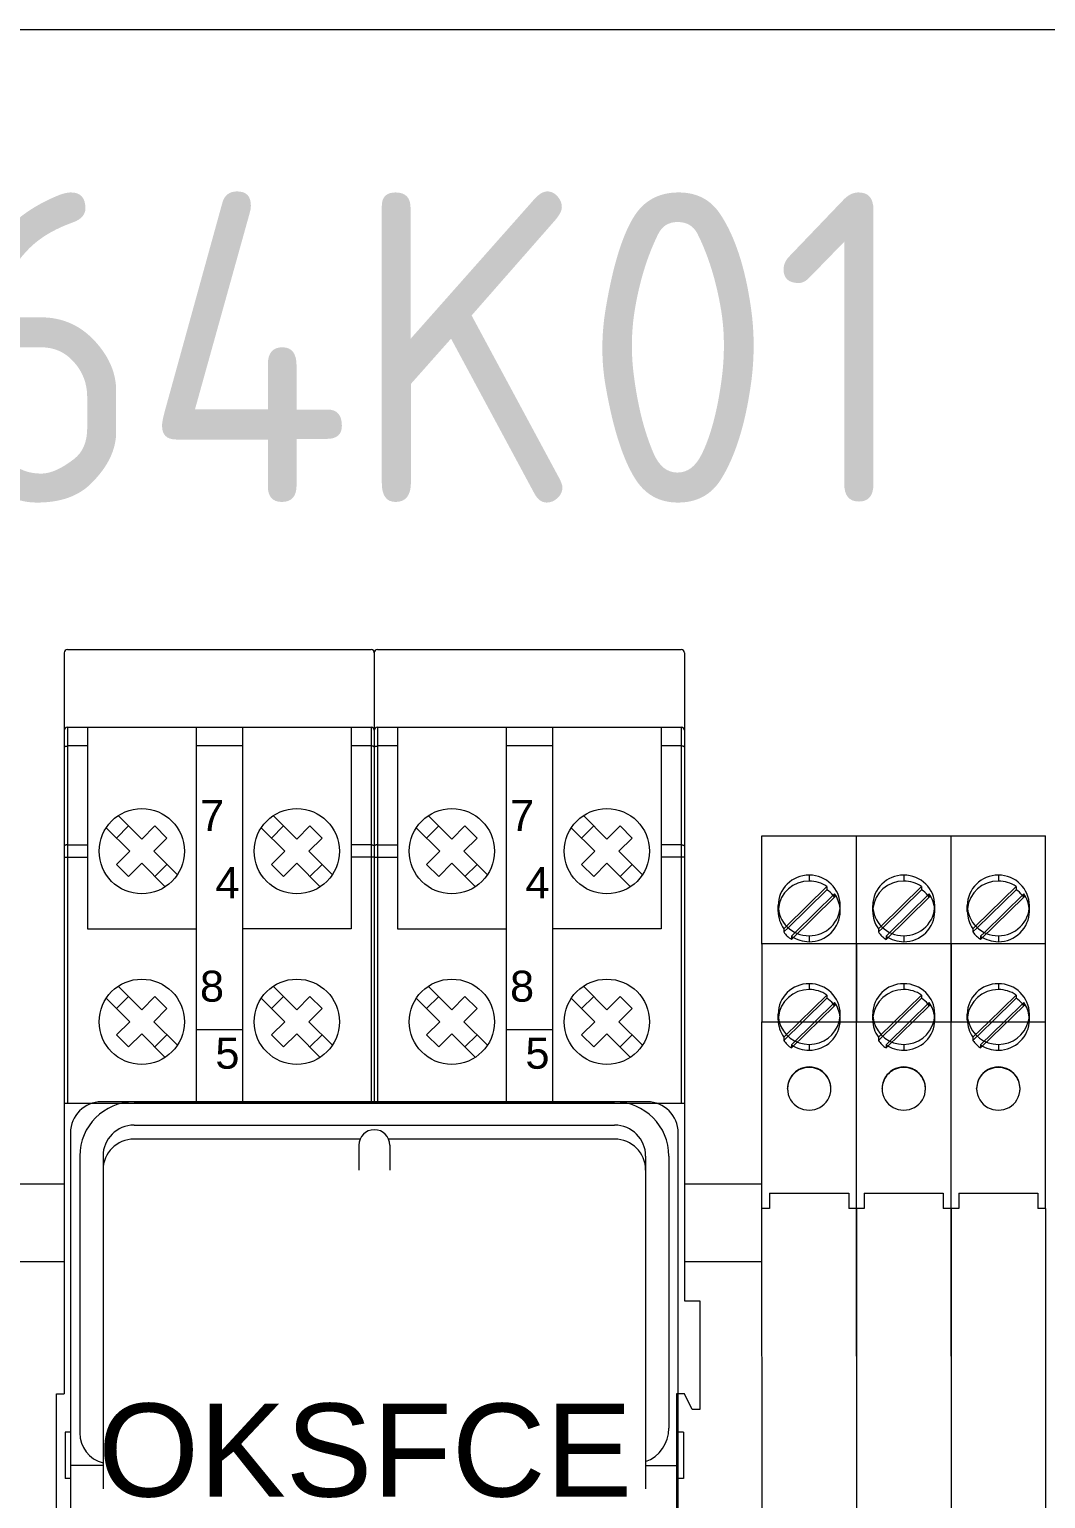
# Model space of a CAD drawing. Header units: millimetres. Extents: x 4137 to 6698, y 1400 to 3585.
# Drawn here: x 6224.3 to 6289.8, y 2786 to 2880.8 of the extents above; entities that cross this region are included whole.
import ezdxf
from ezdxf.enums import TextEntityAlignment as Align

# ---------------------------------------------------------------- set-up
doc = ezdxf.new("R2010")
doc.units = ezdxf.units.MM
doc.layers.add('000-PI-Oprema', color=30, linetype='Continuous', lineweight=5)
doc.layers.add('000-PI-ORMAR', color=2, linetype='Continuous')
doc.layers.add('002-PI-Kabelska kanalica', color=150, linetype='Continuous')
doc.styles.add('PI0', font='isocpeur.ttf', dxfattribs={"width": 0.9})
doc.styles.get("Standard").update_dxf_attribs({"font": 'arial.ttf'})

msp = doc.modelspace()

# ---------------------------------------------------------------- linework, layer by layer
at = {"layer": '000-PI-Oprema', "color": 0, "linetype": 'ByBlock', "lineweight": 0}
for p, q in [((6226.748, 2840.768), (6246.348, 2840.768)), ((6246.748, 2840.768), (6266.348, 2840.768)), ((6226.548, 2840.568), (6226.548, 2792.768)), ((6246.548, 2840.568), (6246.548, 2811.518)), ((6266.548, 2840.568), (6266.548, 2798.768)), ((6226.748, 2835.768), (6226.748, 2811.518)), ((6226.748, 2835.768), (6246.348, 2835.768)), ((6228.048, 2835.768), (6228.048, 2822.768)), ((6235.048, 2835.768), (6235.048, 2811.518)), ((6238.048, 2835.768), (6238.048, 2811.518)), ((6245.048, 2835.768), (6245.048, 2822.768)), ((6246.348, 2835.768), (6246.348, 2811.518)), ((6246.748, 2835.768), (6246.748, 2811.518)), ((6246.748, 2835.768), (6266.348, 2835.768)), ((6248.048, 2835.768), (6248.048, 2822.768)), ((6255.048, 2835.768), (6255.048, 2811.518)), ((6258.048, 2835.768), (6258.048, 2811.518)), ((6265.048, 2835.768), (6265.048, 2822.768)), ((6266.348, 2835.768), (6266.348, 2811.518)), ((6228.048, 2834.553), (6226.748, 2834.553)), ((6238.048, 2834.553), (6235.048, 2834.553)), ((6246.348, 2834.553), (6245.048, 2834.553)), ((6248.048, 2834.553), (6246.748, 2834.553)), ((6258.048, 2834.553), (6255.048, 2834.553)), ((6266.348, 2834.553), (6265.048, 2834.553)), ((6229.921, 2828.616), (6230.699, 2829.394)), ((6230.031, 2830.062), (6231.548, 2828.545)), ((6231.548, 2828.545), (6232.396, 2829.394)), ((6232.396, 2829.394), (6233.174, 2828.616)), ((6239.921, 2828.616), (6240.699, 2829.394)), ((6240.031, 2830.062), (6241.548, 2828.545)), ((6241.548, 2828.545), (6242.396, 2829.394)), ((6242.396, 2829.394), (6243.174, 2828.616)), ((6249.921, 2828.616), (6250.699, 2829.394)), ((6250.031, 2830.062), (6251.548, 2828.545)), ((6251.548, 2828.545), (6252.396, 2829.394)), ((6252.396, 2829.394), (6253.174, 2828.616)), ((6259.921, 2828.616), (6260.699, 2829.394)), ((6260.031, 2830.062), (6261.548, 2828.545)), ((6261.548, 2828.545), (6262.396, 2829.394)), ((6262.396, 2829.394), (6263.174, 2828.616)), ((6229.254, 2829.284), (6230.77, 2827.768)), ((6232.326, 2827.768), (6233.174, 2828.616)), ((6239.254, 2829.284), (6240.77, 2827.768)), ((6242.326, 2827.768), (6243.174, 2828.616)), ((6249.254, 2829.284), (6250.77, 2827.768)), ((6252.326, 2827.768), (6253.174, 2828.616)), ((6259.254, 2829.284), (6260.77, 2827.768)), ((6262.326, 2827.768), (6263.174, 2828.616)), ((6226.748, 2828.176), (6228.048, 2828.176)), ((6229.921, 2826.919), (6230.77, 2827.768)), ((6232.326, 2827.768), (6233.842, 2826.251)), ((6239.921, 2826.919), (6240.77, 2827.768)), ((6242.326, 2827.768), (6243.842, 2826.251)), ((6246.348, 2828.176), (6245.048, 2828.176)), ((6246.748, 2828.176), (6248.048, 2828.176)), ((6249.921, 2826.919), (6250.77, 2827.768)), ((6252.326, 2827.768), (6253.842, 2826.251)), ((6259.921, 2826.919), (6260.77, 2827.768)), ((6262.326, 2827.768), (6263.842, 2826.251)), ((6266.348, 2828.176), (6265.048, 2828.176)), ((6226.548, 2827.391), (6228.048, 2827.391)), ((6229.921, 2826.919), (6230.699, 2826.141)), ((6230.699, 2826.141), (6231.548, 2826.99)), ((6231.548, 2826.99), (6233.064, 2825.473)), ((6232.396, 2826.141), (6233.174, 2826.919)), ((6239.921, 2826.919), (6240.699, 2826.141)), ((6240.699, 2826.141), (6241.548, 2826.99)), ((6241.548, 2826.99), (6243.064, 2825.473)), ((6242.396, 2826.141), (6243.174, 2826.919)), ((6246.548, 2827.391), (6245.048, 2827.391)), ((6246.548, 2827.391), (6248.048, 2827.391)), ((6249.921, 2826.919), (6250.699, 2826.141)), ((6250.699, 2826.141), (6251.548, 2826.99)), ((6251.548, 2826.99), (6253.064, 2825.473)), ((6252.396, 2826.141), (6253.174, 2826.919)), ((6259.921, 2826.919), (6260.699, 2826.141)), ((6260.699, 2826.141), (6261.548, 2826.99)), ((6261.548, 2826.99), (6263.064, 2825.473)), ((6262.396, 2826.141), (6263.174, 2826.919)), ((6266.548, 2827.391), (6265.048, 2827.391)), ((6228.048, 2822.768), (6235.048, 2822.768)), ((6245.048, 2822.768), (6238.048, 2822.768)), ((6248.048, 2822.768), (6255.048, 2822.768)), ((6265.048, 2822.768), (6258.048, 2822.768)), ((6230.031, 2819.062), (6231.548, 2817.545)), ((6240.031, 2819.062), (6241.548, 2817.545)), ((6250.031, 2819.062), (6251.548, 2817.545)), ((6260.031, 2819.062), (6261.548, 2817.545)), ((6229.254, 2818.284), (6230.77, 2816.768)), ((6229.921, 2817.616), (6230.699, 2818.394)), ((6231.548, 2817.545), (6232.396, 2818.394)), ((6232.396, 2818.394), (6233.174, 2817.616)), ((6239.254, 2818.284), (6240.77, 2816.768)), ((6239.921, 2817.616), (6240.699, 2818.394)), ((6241.548, 2817.545), (6242.396, 2818.394)), ((6242.396, 2818.394), (6243.174, 2817.616)), ((6249.254, 2818.284), (6250.77, 2816.768)), ((6249.921, 2817.616), (6250.699, 2818.394)), ((6251.548, 2817.545), (6252.396, 2818.394)), ((6252.396, 2818.394), (6253.174, 2817.616)), ((6259.254, 2818.284), (6260.77, 2816.768)), ((6259.921, 2817.616), (6260.699, 2818.394)), ((6261.548, 2817.545), (6262.396, 2818.394)), ((6262.396, 2818.394), (6263.174, 2817.616)), ((6232.326, 2816.768), (6233.174, 2817.616)), ((6242.326, 2816.768), (6243.174, 2817.616)), ((6252.326, 2816.768), (6253.174, 2817.616)), ((6262.326, 2816.768), (6263.174, 2817.616)), ((6229.921, 2815.919), (6230.77, 2816.768)), ((6232.326, 2816.768), (6233.842, 2815.251)), ((6238.048, 2816.252), (6235.048, 2816.252)), ((6239.921, 2815.919), (6240.77, 2816.768)), ((6242.326, 2816.768), (6243.842, 2815.251)), ((6249.921, 2815.919), (6250.77, 2816.768)), ((6252.326, 2816.768), (6253.842, 2815.251)), ((6258.048, 2816.252), (6255.048, 2816.252)), ((6259.921, 2815.919), (6260.77, 2816.768)), ((6262.326, 2816.768), (6263.842, 2815.251)), ((6229.921, 2815.919), (6230.699, 2815.141)), ((6230.699, 2815.141), (6231.548, 2815.99)), ((6231.548, 2815.99), (6233.064, 2814.473)), ((6232.396, 2815.141), (6233.174, 2815.919)), ((6239.921, 2815.919), (6240.699, 2815.141)), ((6240.699, 2815.141), (6241.548, 2815.99)), ((6241.548, 2815.99), (6243.064, 2814.473)), ((6242.396, 2815.141), (6243.174, 2815.919)), ((6249.921, 2815.919), (6250.699, 2815.141)), ((6250.699, 2815.141), (6251.548, 2815.99)), ((6251.548, 2815.99), (6253.064, 2814.473)), ((6252.396, 2815.141), (6253.174, 2815.919)), ((6259.921, 2815.919), (6260.699, 2815.141)), ((6260.699, 2815.141), (6261.548, 2815.99)), ((6261.548, 2815.99), (6263.064, 2814.473)), ((6262.396, 2815.141), (6263.174, 2815.919)), ((6226.548, 2811.518), (6246.548, 2811.518)), ((6264.148, 2811.604), (6228.948, 2811.604)), ((6231.048, 2811.604), (6262.048, 2811.604)), ((6246.548, 2811.518), (6266.548, 2811.518)), ((6226.948, 2809.604), (6226.948, 2768.004)), ((6231.048, 2810.104), (6262.048, 2810.104)), ((6266.148, 2768.004), (6266.148, 2809.604)), ((6245.631, 2809.204), (6231.048, 2809.204)), ((6245.548, 2808.804), (6245.548, 2807.204)), ((6262.048, 2809.204), (6247.464, 2809.204)), ((6247.548, 2808.804), (6247.548, 2807.204)), ((6227.548, 2808.104), (6227.548, 2790.254)), ((6229.048, 2808.104), (6229.048, 2790.254)), ((6264.048, 2808.104), (6264.048, 2790.554)), ((6265.548, 2808.104), (6265.548, 2790.554)), ((6229.048, 2807.204), (6229.048, 2786.654)), ((6264.048, 2807.204), (6264.048, 2786.654)), ((6266.548, 2798.768), (6267.548, 2798.768)), ((6267.548, 2798.768), (6267.548, 2791.768)), ((6226.048, 2784.768), (6226.048, 2792.768)), ((6226.048, 2792.768), (6226.548, 2792.768)), ((6266.048, 2792.768), (6266.048, 2784.768)), ((6266.548, 2792.768), (6266.048, 2792.768)), ((6267.048, 2791.768), (6266.548, 2792.768)), ((6267.548, 2791.768), (6267.048, 2791.768)), ((6226.598, 2790.304), (6226.598, 2787.304)), ((6226.948, 2790.304), (6226.598, 2790.304)), ((6266.498, 2790.304), (6266.148, 2790.304)), ((6266.498, 2790.304), (6266.498, 2787.304)), ((6229.048, 2788.154), (6226.948, 2788.154)), ((6264.048, 2788.154), (6266.148, 2788.154)), ((6226.948, 2787.304), (6226.598, 2787.304)), ((6266.498, 2787.304), (6266.148, 2787.304))]:
    msp.add_line(p, q, dxfattribs=at)
for points in [[(6226.548, 2834.474), (6226.549, 2834.484), (6226.555, 2834.494), (6226.563, 2834.504), (6226.575, 2834.513), (6226.589, 2834.522), (6226.606, 2834.53), (6226.626, 2834.536), (6226.648, 2834.542), (6226.671, 2834.547), (6226.696, 2834.55), (6226.722, 2834.552), (6226.748, 2834.553)], [(6246.548, 2834.474), (6246.546, 2834.484), (6246.541, 2834.494), (6246.532, 2834.504), (6246.521, 2834.513), (6246.506, 2834.522), (6246.489, 2834.53), (6246.469, 2834.536), (6246.448, 2834.542), (6246.424, 2834.547), (6246.399, 2834.55), (6246.374, 2834.552), (6246.348, 2834.553)], [(6246.548, 2834.474), (6246.549, 2834.484), (6246.555, 2834.494), (6246.563, 2834.504), (6246.575, 2834.513), (6246.589, 2834.522), (6246.606, 2834.53), (6246.626, 2834.536), (6246.648, 2834.542), (6246.671, 2834.547), (6246.696, 2834.55), (6246.722, 2834.552), (6246.748, 2834.553)], [(6266.548, 2834.474), (6266.546, 2834.484), (6266.541, 2834.494), (6266.532, 2834.504), (6266.521, 2834.513), (6266.506, 2834.522), (6266.489, 2834.53), (6266.469, 2834.536), (6266.448, 2834.542), (6266.424, 2834.547), (6266.399, 2834.55), (6266.374, 2834.552), (6266.348, 2834.553)], [(6226.748, 2828.176), (6226.722, 2828.175), (6226.696, 2828.173), (6226.671, 2828.17), (6226.648, 2828.165), (6226.626, 2828.159), (6226.606, 2828.153), (6226.589, 2828.145), (6226.575, 2828.136), (6226.563, 2828.127), (6226.555, 2828.117), (6226.549, 2828.107), (6226.548, 2828.097)], [(6246.348, 2828.176), (6246.374, 2828.175), (6246.399, 2828.173), (6246.424, 2828.17), (6246.448, 2828.165), (6246.469, 2828.159), (6246.489, 2828.153), (6246.506, 2828.145), (6246.521, 2828.136), (6246.532, 2828.127), (6246.541, 2828.117), (6246.546, 2828.107), (6246.548, 2828.097)], [(6246.748, 2828.176), (6246.722, 2828.175), (6246.696, 2828.173), (6246.671, 2828.17), (6246.648, 2828.165), (6246.626, 2828.159), (6246.606, 2828.153), (6246.589, 2828.145), (6246.575, 2828.136), (6246.563, 2828.127), (6246.555, 2828.117), (6246.549, 2828.107), (6246.548, 2828.097)], [(6266.348, 2828.176), (6266.374, 2828.175), (6266.399, 2828.173), (6266.424, 2828.17), (6266.448, 2828.165), (6266.469, 2828.159), (6266.489, 2828.153), (6266.506, 2828.145), (6266.521, 2828.136), (6266.532, 2828.127), (6266.541, 2828.117), (6266.546, 2828.107), (6266.548, 2828.097)]]:
    msp.add_lwpolyline(points, dxfattribs=at)
for centre in [(6231.548, 2827.768), (6241.548, 2827.768), (6251.548, 2827.768), (6261.548, 2827.768), (6231.548, 2816.768), (6241.548, 2816.768), (6251.548, 2816.768), (6261.548, 2816.768)]:
    msp.add_circle(centre, 2.75, dxfattribs=at)
for centre, radius, start, end in [((6226.748, 2840.568), 0.2, 90, 180), ((6246.348, 2840.568), 0.2, 0, 90), ((6246.748, 2840.568), 0.2, 90, 180), ((6266.348, 2840.568), 0.2, 0, 90), ((6226.748, 2835.568), 0.2, 90, 180), ((6246.348, 2835.568), 0.2, 0, 90), ((6246.748, 2835.568), 0.2, 90, 180), ((6266.348, 2835.568), 0.2, 0, 90), ((6228.948, 2809.604), 2, 90, 180), ((6231.048, 2808.104), 3.5, 90, 180), ((6262.048, 2808.104), 3.5, 0, 90), ((6264.148, 2809.604), 2, 0, 90), ((6231.048, 2808.104), 2, 90, 180), ((6246.548, 2808.804), 1, 0, 180), ((6262.048, 2808.104), 2, 0, 90), ((6231.048, 2807.204), 2, 90, 180), ((6262.048, 2807.204), 2, 0, 90), ((6263.248, 2790.554), 2.3, 290.35441, 0), ((6229.548, 2790.254), 2, 180, 255.52249)]:
    msp.add_arc(centre, radius, start, end, dxfattribs=at)
at = {"layer": '000-PI-ORMAR', "color": 0, "linetype": 'ByBlock', "lineweight": 0}
for p, q in [((6271.548, 2828.768), (6277.648, 2828.768)), ((6271.548, 2822.312), (6271.548, 2828.768)), ((6271.548, 2828.768), (6271.548, 2828.768)), ((6271.548, 2828.768), (6271.548, 2828.768)), ((6271.548, 2828.768), (6271.548, 2828.768)), ((6271.548, 2828.768), (6277.648, 2828.768)), ((6271.548, 2822.312), (6271.548, 2828.768)), ((6271.548, 2828.768), (6271.548, 2828.768)), ((6271.548, 2828.768), (6271.548, 2828.768)), ((6271.548, 2828.768), (6271.548, 2828.768)), ((6277.648, 2828.768), (6277.648, 2828.768)), ((6277.648, 2828.768), (6277.648, 2828.768)), ((6277.648, 2828.768), (6277.648, 2828.768)), ((6277.648, 2822.312), (6277.648, 2828.768)), ((6277.648, 2828.768), (6277.648, 2828.768)), ((6277.648, 2828.768), (6277.648, 2828.768)), ((6277.648, 2828.768), (6277.648, 2828.768)), ((6277.648, 2822.312), (6277.648, 2828.768)), ((6277.648, 2828.768), (6283.748, 2828.768)), ((6277.648, 2822.312), (6277.648, 2828.768)), ((6277.648, 2828.768), (6277.648, 2828.768)), ((6277.648, 2828.768), (6277.648, 2828.768)), ((6277.648, 2828.768), (6277.648, 2828.768)), ((6277.648, 2828.768), (6283.748, 2828.768)), ((6277.648, 2822.312), (6277.648, 2828.768)), ((6277.648, 2828.768), (6277.648, 2828.768)), ((6277.648, 2828.768), (6277.648, 2828.768)), ((6277.648, 2828.768), (6277.648, 2828.768)), ((6283.748, 2828.768), (6283.748, 2828.768)), ((6283.748, 2828.768), (6283.748, 2828.768)), ((6283.748, 2828.768), (6283.748, 2828.768)), ((6283.748, 2822.312), (6283.748, 2828.768)), ((6283.748, 2828.768), (6283.748, 2828.768)), ((6283.748, 2828.768), (6283.748, 2828.768)), ((6283.748, 2828.768), (6283.748, 2828.768)), ((6283.748, 2822.312), (6283.748, 2828.768)), ((6283.748, 2828.768), (6289.848, 2828.768)), ((6283.748, 2822.312), (6283.748, 2828.768)), ((6283.748, 2828.768), (6283.748, 2828.768)), ((6283.748, 2828.768), (6283.748, 2828.768)), ((6283.748, 2828.768), (6283.748, 2828.768)), ((6283.748, 2828.768), (6289.848, 2828.768)), ((6283.748, 2822.312), (6283.748, 2828.768)), ((6283.748, 2828.768), (6283.748, 2828.768)), ((6283.748, 2828.768), (6283.748, 2828.768)), ((6283.748, 2828.768), (6283.748, 2828.768)), ((6289.848, 2828.768), (6289.848, 2828.768)), ((6289.848, 2828.768), (6289.848, 2828.768)), ((6289.848, 2828.768), (6289.848, 2828.768)), ((6289.848, 2822.312), (6289.848, 2828.768)), ((6289.848, 2828.768), (6289.848, 2828.768)), ((6289.848, 2828.768), (6289.848, 2828.768)), ((6289.848, 2828.768), (6289.848, 2828.768)), ((6289.848, 2822.312), (6289.848, 2828.768)), ((6289.848, 2828.768), (6289.848, 2828.768)), ((6289.848, 2828.768), (6289.848, 2828.768)), ((6277.648, 2827.923), (6277.648, 2828.368)), ((6277.648, 2827.923), (6277.648, 2828.368)), ((6283.748, 2827.923), (6283.748, 2828.368)), ((6283.748, 2827.923), (6283.748, 2828.368)), ((6289.848, 2827.923), (6289.848, 2828.368)), ((6289.848, 2827.923), (6289.848, 2828.368)), ((6271.548, 2827.268), (6271.548, 2827.268)), ((6271.548, 2827.268), (6271.548, 2827.268)), ((6277.648, 2827.268), (6277.648, 2827.268)), ((6277.648, 2827.268), (6277.648, 2827.268)), ((6283.748, 2827.268), (6283.748, 2827.268)), ((6283.748, 2827.268), (6283.748, 2827.268)), ((6274.598, 2826.225), (6274.598, 2825.845)), ((6277.648, 2825.204), (6277.648, 2826.081)), ((6277.648, 2825.204), (6277.648, 2826.081)), ((6280.698, 2826.225), (6280.698, 2825.845)), ((6283.748, 2825.204), (6283.748, 2826.081)), ((6283.748, 2825.204), (6283.748, 2826.081)), ((6286.798, 2826.225), (6286.798, 2825.845)), ((6289.848, 2825.204), (6289.848, 2826.081)), ((6289.848, 2825.204), (6289.848, 2826.081)), ((6275.743, 2825.493), (6273.131, 2822.938)), ((6273.237, 2822.834), (6275.743, 2825.285)), ((6276.238, 2824.801), (6273.453, 2822.077)), ((6273.696, 2822.522), (6276.238, 2825.009)), ((6275.743, 2825.493), (6275.743, 2825.285)), ((6276.238, 2825.009), (6276.238, 2824.801)), ((6281.843, 2825.493), (6279.231, 2822.938)), ((6279.337, 2822.834), (6281.843, 2825.285)), ((6282.338, 2824.801), (6279.553, 2822.077)), ((6279.796, 2822.522), (6282.338, 2825.009)), ((6281.843, 2825.493), (6281.843, 2825.285)), ((6282.338, 2825.009), (6282.338, 2824.801)), ((6287.943, 2825.493), (6285.331, 2822.938)), ((6285.437, 2822.834), (6287.943, 2825.285)), ((6288.438, 2824.801), (6285.653, 2822.077)), ((6285.896, 2822.522), (6288.438, 2825.009)), ((6287.943, 2825.493), (6287.943, 2825.285)), ((6288.438, 2825.009), (6288.438, 2824.801)), ((6272.598, 2823.889), (6272.598, 2824.268)), ((6276.598, 2823.889), (6276.598, 2824.268)), ((6278.698, 2823.889), (6278.698, 2824.268)), ((6282.698, 2823.889), (6282.698, 2824.268)), ((6284.798, 2823.889), (6284.798, 2824.268)), ((6288.798, 2823.889), (6288.798, 2824.268)), ((6273.131, 2822.938), (6272.958, 2822.769)), ((6272.958, 2822.561), (6273.237, 2822.834)), ((6272.958, 2822.769), (6272.958, 2822.561)), ((6279.231, 2822.938), (6279.058, 2822.769)), ((6279.058, 2822.561), (6279.337, 2822.834)), ((6279.058, 2822.769), (6279.058, 2822.561)), ((6285.331, 2822.938), (6285.158, 2822.769)), ((6285.158, 2822.561), (6285.437, 2822.834)), ((6285.158, 2822.769), (6285.158, 2822.561)), ((6271.548, 2821.768), (6271.548, 2822.312)), ((6271.548, 2821.768), (6271.548, 2822.312)), ((6271.548, 2821.816), (6277.648, 2821.816)), ((6271.548, 2821.768), (6271.548, 2821.768)), ((6271.548, 2821.768), (6271.548, 2816.768)), ((6271.548, 2821.768), (6271.548, 2821.768)), ((6271.548, 2821.768), (6271.548, 2816.768)), ((6273.453, 2822.285), (6273.696, 2822.522)), ((6273.453, 2822.285), (6273.453, 2822.077)), ((6274.598, 2822.312), (6274.598, 2821.933)), ((6277.648, 2821.768), (6277.648, 2822.312)), ((6277.648, 2821.768), (6277.648, 2822.312)), ((6277.648, 2821.768), (6277.648, 2822.312)), ((6277.648, 2821.768), (6277.648, 2822.312)), ((6277.648, 2821.816), (6283.748, 2821.816)), ((6277.648, 2821.768), (6277.648, 2821.768)), ((6277.648, 2816.768), (6277.648, 2821.768)), ((6277.648, 2821.768), (6277.648, 2821.768)), ((6277.648, 2816.768), (6277.648, 2821.768)), ((6277.648, 2821.768), (6277.648, 2821.768)), ((6277.648, 2821.768), (6277.648, 2816.768)), ((6277.648, 2821.768), (6277.648, 2821.768)), ((6277.648, 2821.768), (6277.648, 2816.768)), ((6279.553, 2822.285), (6279.796, 2822.522)), ((6279.553, 2822.285), (6279.553, 2822.077)), ((6280.698, 2822.312), (6280.698, 2821.933)), ((6283.748, 2821.768), (6283.748, 2822.312)), ((6283.748, 2821.768), (6283.748, 2822.312)), ((6283.748, 2821.768), (6283.748, 2822.312)), ((6283.748, 2821.768), (6283.748, 2822.312)), ((6283.748, 2821.816), (6289.848, 2821.816)), ((6283.748, 2821.768), (6283.748, 2821.768)), ((6283.748, 2816.768), (6283.748, 2821.768)), ((6283.748, 2821.768), (6283.748, 2821.768)), ((6283.748, 2816.768), (6283.748, 2821.768)), ((6283.748, 2821.768), (6283.748, 2821.768)), ((6283.748, 2821.768), (6283.748, 2816.768)), ((6283.748, 2821.768), (6283.748, 2821.768)), ((6283.748, 2821.768), (6283.748, 2816.768)), ((6285.653, 2822.285), (6285.896, 2822.522)), ((6285.653, 2822.285), (6285.653, 2822.077)), ((6286.798, 2822.312), (6286.798, 2821.933)), ((6289.848, 2821.768), (6289.848, 2822.312)), ((6289.848, 2821.768), (6289.848, 2822.312)), ((6289.848, 2821.768), (6289.848, 2821.768)), ((6289.848, 2816.768), (6289.848, 2821.768)), ((6289.848, 2821.768), (6289.848, 2821.768)), ((6289.848, 2816.768), (6289.848, 2821.768)), ((6274.598, 2819.225), (6274.598, 2818.845)), ((6277.648, 2818.204), (6277.648, 2819.076)), ((6277.648, 2818.204), (6277.648, 2819.076)), ((6280.698, 2819.225), (6280.698, 2818.845)), ((6283.748, 2818.204), (6283.748, 2819.076)), ((6283.748, 2818.204), (6283.748, 2819.076)), ((6286.798, 2819.225), (6286.798, 2818.845)), ((6289.848, 2818.204), (6289.848, 2819.076)), ((6289.848, 2818.204), (6289.848, 2819.076)), ((6275.743, 2818.493), (6273.979, 2816.768)), ((6274.192, 2816.768), (6275.743, 2818.285)), ((6274.969, 2816.768), (6276.238, 2818.009)), ((6275.743, 2818.493), (6275.743, 2818.285)), ((6276.238, 2818.009), (6276.238, 2817.801)), ((6281.843, 2818.493), (6280.079, 2816.768)), ((6280.292, 2816.768), (6281.843, 2818.285)), ((6281.069, 2816.768), (6282.338, 2818.009)), ((6281.843, 2818.493), (6281.843, 2818.285)), ((6282.338, 2818.009), (6282.338, 2817.801)), ((6287.943, 2818.493), (6286.179, 2816.768)), ((6286.392, 2816.768), (6287.943, 2818.285)), ((6287.169, 2816.768), (6288.438, 2818.009)), ((6287.943, 2818.493), (6287.943, 2818.285)), ((6288.438, 2818.009), (6288.438, 2817.801)), ((6272.598, 2816.889), (6272.598, 2817.268)), ((6276.238, 2817.801), (6273.453, 2815.077)), ((6276.598, 2816.889), (6276.598, 2817.268)), ((6278.698, 2816.889), (6278.698, 2817.268)), ((6282.338, 2817.801), (6279.553, 2815.077)), ((6282.698, 2816.889), (6282.698, 2817.268)), ((6284.798, 2816.889), (6284.798, 2817.268)), ((6288.438, 2817.801), (6285.653, 2815.077)), ((6288.798, 2816.889), (6288.798, 2817.268)), ((6271.548, 2816.768), (6277.648, 2816.768)), ((6271.548, 2806.418), (6271.548, 2816.768)), ((6271.548, 2816.768), (6271.548, 2816.768)), ((6271.548, 2806.418), (6271.548, 2816.768)), ((6271.548, 2816.768), (6271.548, 2816.768)), ((6272.958, 2815.561), (6274.192, 2816.768)), ((6273.979, 2816.768), (6272.958, 2815.769)), ((6273.453, 2815.285), (6274.969, 2816.768)), ((6277.648, 2816.768), (6277.648, 2816.768)), ((6277.648, 2806.418), (6277.648, 2816.768)), ((6277.648, 2816.768), (6277.648, 2816.768)), ((6277.648, 2806.418), (6277.648, 2816.768)), ((6277.648, 2816.768), (6283.748, 2816.768)), ((6277.648, 2806.418), (6277.648, 2816.768)), ((6277.648, 2816.768), (6277.648, 2816.768)), ((6277.648, 2806.418), (6277.648, 2816.768)), ((6277.648, 2816.768), (6277.648, 2816.768)), ((6279.058, 2815.561), (6280.292, 2816.768)), ((6280.079, 2816.768), (6279.058, 2815.769)), ((6279.553, 2815.285), (6281.069, 2816.768)), ((6283.748, 2816.768), (6283.748, 2816.768)), ((6283.748, 2806.418), (6283.748, 2816.768)), ((6283.748, 2816.768), (6283.748, 2816.768)), ((6283.748, 2806.418), (6283.748, 2816.768)), ((6283.748, 2816.768), (6289.848, 2816.768)), ((6283.748, 2806.418), (6283.748, 2816.768)), ((6283.748, 2816.768), (6283.748, 2816.768)), ((6283.748, 2806.418), (6283.748, 2816.768)), ((6283.748, 2816.768), (6283.748, 2816.768)), ((6285.158, 2815.561), (6286.392, 2816.768)), ((6286.179, 2816.768), (6285.158, 2815.769)), ((6285.653, 2815.285), (6287.169, 2816.768)), ((6289.848, 2816.768), (6289.848, 2816.768)), ((6289.848, 2806.418), (6289.848, 2816.768)), ((6289.848, 2816.768), (6289.848, 2816.768)), ((6289.848, 2806.418), (6289.848, 2816.768)), ((6272.958, 2815.769), (6272.958, 2815.561)), ((6273.453, 2815.285), (6273.453, 2815.077)), ((6274.598, 2815.312), (6274.598, 2814.933)), ((6279.058, 2815.769), (6279.058, 2815.561)), ((6279.553, 2815.285), (6279.553, 2815.077)), ((6280.698, 2815.312), (6280.698, 2814.933)), ((6285.158, 2815.769), (6285.158, 2815.561)), ((6285.653, 2815.285), (6285.653, 2815.077)), ((6286.798, 2815.312), (6286.798, 2814.933)), ((6273.198, 2812.445), (6273.198, 2812.453)), ((6275.998, 2812.445), (6275.998, 2812.453)), ((6279.298, 2812.445), (6279.298, 2812.453)), ((6282.098, 2812.445), (6282.098, 2812.453)), ((6285.398, 2812.445), (6285.398, 2812.453)), ((6288.198, 2812.445), (6288.198, 2812.453)), ((6271.573, 2780.217), (6271.548, 2806.418)), ((6271.573, 2780.217), (6271.548, 2806.418)), ((6271.548, 2805.768), (6271.548, 2805.768)), ((6271.548, 2805.768), (6271.548, 2805.768)), ((6272.048, 2805.718), (6277.148, 2805.718)), ((6272.048, 2805.718), (6272.048, 2805.718)), ((6272.048, 2805.718), (6272.048, 2804.718)), ((6277.148, 2805.718), (6277.148, 2805.718)), ((6277.148, 2805.718), (6277.148, 2804.718)), ((6277.648, 2804.718), (6277.648, 2806.418)), ((6277.648, 2804.718), (6277.648, 2806.418)), ((6277.673, 2780.217), (6277.648, 2806.418)), ((6277.673, 2780.217), (6277.648, 2806.418)), ((6277.648, 2805.768), (6277.648, 2805.768)), ((6277.648, 2805.768), (6277.648, 2805.768)), ((6277.648, 2805.768), (6277.648, 2805.768)), ((6277.648, 2805.768), (6277.648, 2805.768)), ((6278.148, 2805.718), (6283.248, 2805.718)), ((6278.148, 2805.718), (6278.148, 2805.718)), ((6278.148, 2805.718), (6278.148, 2804.718)), ((6283.248, 2805.718), (6283.248, 2805.718)), ((6283.248, 2805.718), (6283.248, 2804.718)), ((6283.748, 2804.718), (6283.748, 2806.418)), ((6283.748, 2804.718), (6283.748, 2806.418)), ((6283.773, 2780.217), (6283.748, 2806.418)), ((6283.773, 2780.217), (6283.748, 2806.418)), ((6283.748, 2805.768), (6283.748, 2805.768)), ((6283.748, 2805.768), (6283.748, 2805.768)), ((6283.748, 2805.768), (6283.748, 2805.768)), ((6283.748, 2805.768), (6283.748, 2805.768)), ((6284.248, 2805.718), (6289.348, 2805.718)), ((6284.248, 2805.718), (6284.248, 2805.718)), ((6284.248, 2805.718), (6284.248, 2804.718)), ((6289.348, 2805.718), (6289.348, 2805.718)), ((6289.348, 2805.718), (6289.348, 2804.718)), ((6289.848, 2804.718), (6289.848, 2806.418)), ((6289.848, 2804.718), (6289.848, 2806.418)), ((6289.848, 2805.768), (6289.848, 2805.768)), ((6289.848, 2805.768), (6289.848, 2805.768)), ((6271.548, 2804.968), (6271.548, 2804.968)), ((6271.548, 2804.968), (6271.548, 2804.968)), ((6271.548, 2804.718), (6271.548, 2804.718)), ((6272.048, 2804.718), (6271.548, 2804.718)), ((6271.548, 2804.718), (6271.548, 2804.718)), ((6272.048, 2804.718), (6272.048, 2804.718)), ((6277.148, 2804.718), (6277.148, 2804.718)), ((6277.648, 2804.718), (6277.148, 2804.718)), ((6277.648, 2804.968), (6277.648, 2804.968)), ((6277.648, 2804.968), (6277.648, 2804.968)), ((6277.648, 2804.968), (6277.648, 2804.968)), ((6277.648, 2804.968), (6277.648, 2804.968)), ((6277.648, 2804.718), (6277.648, 2804.718)), ((6277.648, 2804.718), (6277.648, 2778.418)), ((6277.648, 2804.718), (6277.648, 2804.718)), ((6277.648, 2804.718), (6277.648, 2778.418)), ((6277.648, 2804.718), (6277.648, 2804.718)), ((6278.148, 2804.718), (6277.648, 2804.718)), ((6277.648, 2804.718), (6277.648, 2804.718)), ((6278.148, 2804.718), (6278.148, 2804.718)), ((6283.248, 2804.718), (6283.248, 2804.718)), ((6283.748, 2804.718), (6283.248, 2804.718)), ((6283.748, 2804.968), (6283.748, 2804.968)), ((6283.748, 2804.968), (6283.748, 2804.968)), ((6283.748, 2804.968), (6283.748, 2804.968)), ((6283.748, 2804.968), (6283.748, 2804.968)), ((6283.748, 2804.718), (6283.748, 2804.718)), ((6283.748, 2804.718), (6283.748, 2778.418)), ((6283.748, 2804.718), (6283.748, 2804.718)), ((6283.748, 2804.718), (6283.748, 2778.418)), ((6283.748, 2804.718), (6283.748, 2804.718)), ((6284.248, 2804.718), (6283.748, 2804.718)), ((6283.748, 2804.718), (6283.748, 2804.718)), ((6284.248, 2804.718), (6284.248, 2804.718)), ((6289.348, 2804.718), (6289.348, 2804.718)), ((6289.848, 2804.718), (6289.348, 2804.718)), ((6289.848, 2804.968), (6289.848, 2804.968)), ((6289.848, 2804.968), (6289.848, 2804.968)), ((6289.848, 2804.718), (6289.848, 2804.718)), ((6289.848, 2804.718), (6289.848, 2778.418)), ((6289.848, 2804.718), (6289.848, 2804.718)), ((6289.848, 2804.718), (6289.848, 2778.418)), ((6271.548, 2804.008), (6271.548, 2804.008)), ((6271.548, 2804.008), (6271.548, 2804.008)), ((6277.648, 2804.008), (6277.648, 2804.008)), ((6277.648, 2804.008), (6277.648, 2804.008)), ((6277.648, 2804.008), (6277.648, 2804.008)), ((6277.648, 2804.008), (6277.648, 2804.008)), ((6283.748, 2804.008), (6283.748, 2804.008)), ((6283.748, 2804.008), (6283.748, 2804.008)), ((6283.748, 2804.008), (6283.748, 2804.008)), ((6283.748, 2804.008), (6283.748, 2804.008)), ((6289.848, 2804.008), (6289.848, 2804.008)), ((6289.848, 2804.008), (6289.848, 2804.008))]:
    msp.add_line(p, q, dxfattribs=at)
for centre in [(6274.598, 2812.453), (6280.698, 2812.453), (6286.798, 2812.453)]:
    msp.add_arc(centre, 1.4, 0, 180.00002, dxfattribs=at)
for centre, major_axis, ratio, start_param, end_param in [((6274.598, 2824.268), (-2, 0), 0.978148, -1.570796, 0), ((6274.598, 2823.889), (-2, 0), 0.978148, -1.570796, -0.097132), ((6274.598, 2824.268), (-2, 0), 0.978148, 3.141593, 4.712389), ((6274.598, 2823.889), (-2, 0), 0.978148, -2.180289, -1.570796), ((6280.698, 2824.268), (-2, 0), 0.978148, -1.570796, 0), ((6280.698, 2823.889), (-2, 0), 0.978148, -1.570796, -0.097132), ((6280.698, 2824.268), (-2, 0), 0.978148, 3.141593, 4.712389), ((6280.698, 2823.889), (-2, 0), 0.978148, -2.180289, -1.570796), ((6286.798, 2824.268), (-2, 0), 0.978148, -1.570796, 0), ((6286.798, 2823.889), (-2, 0), 0.978148, -1.570796, -0.097132), ((6286.798, 2824.268), (-2, 0), 0.978148, 3.141593, 4.712389), ((6286.798, 2823.889), (-2, 0), 0.978148, -2.180289, -1.570796), ((6274.598, 2823.681), (2, 0), 0.978148, 0.685382, 0.961304), ((6274.598, 2823.681), (2, 0), 0.978148, 0.609492, 0.685382), ((6274.598, 2823.889), (-2, 0), 0.978148, -3.044461, -2.5321), ((6280.698, 2823.681), (2, 0), 0.978148, 0.685382, 0.961304), ((6280.698, 2823.681), (2, 0), 0.978148, 0.609492, 0.685382), ((6280.698, 2823.889), (-2, 0), 0.978148, -3.044461, -2.5321), ((6286.798, 2823.681), (2, 0), 0.978148, 0.685382, 0.961304), ((6286.798, 2823.681), (2, 0), 0.978148, 0.609492, 0.685382), ((6286.798, 2823.889), (-2, 0), 0.978148, -3.044461, -2.5321), ((6274.598, 2824.268), (-2, 0), 0.978148, 0, 1.570796), ((6274.598, 2823.889), (-2, 0), 0.978148, -0.097132, 0), ((6274.598, 2823.889), (-2, 0), 0.978148, 0, 0.609492), ((6274.598, 2824.268), (-2, 0), 0.978148, 1.570796, 3.141593), ((6274.598, 2823.889), (-2, 0), 0.978148, 1.570796, 3.141593), ((6274.598, 2823.889), (-2, 0), 0.978148, 3.141593, 3.238724), ((6280.698, 2824.268), (-2, 0), 0.978148, 0, 1.570796), ((6280.698, 2823.889), (-2, 0), 0.978148, -0.097132, 0), ((6280.698, 2823.889), (-2, 0), 0.978148, 0, 0.609492), ((6280.698, 2824.268), (-2, 0), 0.978148, 1.570796, 3.141593), ((6280.698, 2823.889), (-2, 0), 0.978148, 1.570796, 3.141593), ((6280.698, 2823.889), (-2, 0), 0.978148, 3.141593, 3.238724), ((6286.798, 2824.268), (-2, 0), 0.978148, 0, 1.570796), ((6286.798, 2823.889), (-2, 0), 0.978148, -0.097132, 0), ((6286.798, 2823.889), (-2, 0), 0.978148, 0, 0.609492), ((6286.798, 2824.268), (-2, 0), 0.978148, 1.570796, 3.141593), ((6286.798, 2823.889), (-2, 0), 0.978148, 1.570796, 3.141593), ((6286.798, 2823.889), (-2, 0), 0.978148, 3.141593, 3.238724), ((6274.598, 2823.681), (2, 0), 0.978148, -2.5321, -2.180289), ((6274.598, 2823.889), (-2, 0), 0.978148, 0.961304, 1.570796), ((6280.698, 2823.681), (2, 0), 0.978148, -2.5321, -2.180289), ((6280.698, 2823.889), (-2, 0), 0.978148, 0.961304, 1.570796), ((6286.798, 2823.681), (2, 0), 0.978148, -2.5321, -2.180289), ((6286.798, 2823.889), (-2, 0), 0.978148, 0.961304, 1.570796), ((6274.598, 2817.268), (-2, 0), 0.978148, -1.570796, 0), ((6274.598, 2817.268), (-2, 0), 0.978148, 3.141593, 4.712389), ((6280.698, 2817.268), (-2, 0), 0.978148, -1.570796, 0), ((6280.698, 2817.268), (-2, 0), 0.978148, 3.141593, 4.712389), ((6286.798, 2817.268), (-2, 0), 0.978148, -1.570796, 0), ((6286.798, 2817.268), (-2, 0), 0.978148, 3.141593, 4.712389), ((6274.598, 2816.889), (-2, 0), 0.978148, -1.570796, -0.097132), ((6274.598, 2816.889), (-2, 0), 0.978148, -2.180289, -1.570796), ((6274.598, 2816.681), (2, 0), 0.978148, 0.685382, 0.961304), ((6274.598, 2816.889), (-2, 0), 0.978148, -3.044461, -2.5321), ((6280.698, 2816.889), (-2, 0), 0.978148, -1.570796, -0.097132), ((6280.698, 2816.889), (-2, 0), 0.978148, -2.180289, -1.570796), ((6280.698, 2816.681), (2, 0), 0.978148, 0.685382, 0.961304), ((6280.698, 2816.889), (-2, 0), 0.978148, -3.044461, -2.5321), ((6286.798, 2816.889), (-2, 0), 0.978148, -1.570796, -0.097132), ((6286.798, 2816.889), (-2, 0), 0.978148, -2.180289, -1.570796), ((6286.798, 2816.681), (2, 0), 0.978148, 0.685382, 0.961304), ((6286.798, 2816.889), (-2, 0), 0.978148, -3.044461, -2.5321), ((6274.598, 2817.268), (-2, 0), 0.978148, 0, 0.258728), ((6274.598, 2816.889), (-2, 0), 0.978148, -0.097132, 0), ((6274.598, 2816.681), (2, 0), 0.978148, 0.609492, 0.685382), ((6274.598, 2817.268), (-2, 0), 0.978148, 2.882864, 3.141593), ((6274.598, 2816.889), (-2, 0), 0.978148, 3.141593, 3.238724), ((6280.698, 2817.268), (-2, 0), 0.978148, 0, 0.258728), ((6280.698, 2816.889), (-2, 0), 0.978148, -0.097132, 0), ((6280.698, 2816.681), (2, 0), 0.978148, 0.609492, 0.685382), ((6280.698, 2817.268), (-2, 0), 0.978148, 2.882864, 3.141593), ((6280.698, 2816.889), (-2, 0), 0.978148, 3.141593, 3.238724), ((6286.798, 2817.268), (-2, 0), 0.978148, 0, 0.258728), ((6286.798, 2816.889), (-2, 0), 0.978148, -0.097132, 0), ((6286.798, 2816.681), (2, 0), 0.978148, 0.609492, 0.685382), ((6286.798, 2817.268), (-2, 0), 0.978148, 2.882864, 3.141593), ((6286.798, 2816.889), (-2, 0), 0.978148, 3.141593, 3.238724), ((6274.598, 2816.889), (-2, 0), 0.978148, 0, 0.609492), ((6274.598, 2817.268), (-2, 0), 0.978148, 0.258728, 1.570796), ((6274.598, 2816.889), (-2, 0), 0.978148, 1.570796, 3.141593), ((6274.598, 2817.268), (-2, 0), 0.978148, 1.570796, 2.882864), ((6280.698, 2816.889), (-2, 0), 0.978148, 0, 0.609492), ((6280.698, 2817.268), (-2, 0), 0.978148, 0.258728, 1.570796), ((6280.698, 2816.889), (-2, 0), 0.978148, 1.570796, 3.141593), ((6280.698, 2817.268), (-2, 0), 0.978148, 1.570796, 2.882864), ((6286.798, 2816.889), (-2, 0), 0.978148, 0, 0.609492), ((6286.798, 2817.268), (-2, 0), 0.978148, 0.258728, 1.570796), ((6286.798, 2816.889), (-2, 0), 0.978148, 1.570796, 3.141593), ((6286.798, 2817.268), (-2, 0), 0.978148, 1.570796, 2.882864), ((6274.598, 2816.681), (2, 0), 0.978148, -2.5321, -2.180289), ((6274.598, 2816.889), (-2, 0), 0.978148, 0.961304, 1.570796), ((6280.698, 2816.681), (2, 0), 0.978148, -2.5321, -2.180289), ((6280.698, 2816.889), (-2, 0), 0.978148, 0.961304, 1.570796), ((6286.798, 2816.681), (2, 0), 0.978148, -2.5321, -2.180289), ((6286.798, 2816.889), (-2, 0), 0.978148, 0.961304, 1.570796), ((6274.598, 2812.445), (-1.4, 0), 0.982559, -1.570796, 0.003609), ((6274.598, 2812.453), (1.4, 0), 0.994522, 1.570796, 3.141593), ((6274.598, 2812.453), (1.4, 0), 0.994522, 0, 1.570796), ((6274.598, 2812.445), (-1.4, 0), 0.982559, 3.141538, 4.712389), ((6280.698, 2812.445), (-1.4, 0), 0.982559, -1.570796, 0.003609), ((6280.698, 2812.453), (1.4, 0), 0.994522, 1.570796, 3.141593), ((6280.698, 2812.453), (1.4, 0), 0.994522, 0, 1.570796), ((6280.698, 2812.445), (-1.4, 0), 0.982559, 3.141538, 4.712389), ((6286.798, 2812.445), (-1.4, 0), 0.982559, -1.570796, 0.003609), ((6286.798, 2812.453), (1.4, 0), 0.994522, 1.570796, 3.141593), ((6286.798, 2812.453), (1.4, 0), 0.994522, 0, 1.570796), ((6286.798, 2812.445), (-1.4, 0), 0.982559, 3.141538, 4.712389), ((6274.598, 2812.453), (1.4, 0), 0.994522, 3.141593, 3.68285), ((6274.598, 2812.445), (-1.4, 0), 0.982559, 0.003609, 0.541258), ((6274.598, 2812.453), (1.4, 0), 0.994522, -0.541258, 0), ((6274.598, 2812.445), (-1.4, 0), 0.982559, 2.600335, 3.141538), ((6280.698, 2812.453), (1.4, 0), 0.994522, 3.141593, 3.68285), ((6280.698, 2812.445), (-1.4, 0), 0.982559, 0.003609, 0.541258), ((6280.698, 2812.453), (1.4, 0), 0.994522, -0.541258, 0), ((6280.698, 2812.445), (-1.4, 0), 0.982559, 2.600335, 3.141538), ((6286.798, 2812.453), (1.4, 0), 0.994522, 3.141593, 3.68285), ((6286.798, 2812.445), (-1.4, 0), 0.982559, 0.003609, 0.541258), ((6286.798, 2812.453), (1.4, 0), 0.994522, -0.541258, 0), ((6286.798, 2812.445), (-1.4, 0), 0.982559, 2.600335, 3.141538), ((6274.598, 2812.435), (-1.398, 0), 0.976187, 0.538389, 2.603204), ((6280.698, 2812.435), (-1.398, 0), 0.976187, 0.538389, 2.603204), ((6286.798, 2812.435), (-1.398, 0), 0.976187, 0.538389, 2.603204)]:
    msp.add_ellipse(centre, major_axis=major_axis, ratio=ratio, start_param=start_param, end_param=end_param, dxfattribs=at)
at = {"layer": '002-PI-Kabelska kanalica', "color": 0, "linetype": 'ByBlock', "lineweight": 0}
msp.add_line((5878.448, 2880.768), (6493.448, 2880.768), dxfattribs=at)
at = {"layer": '002-PI-Kabelska kanalica', "color": 0, "linetype": 'ByBlock', "lineweight": 0, "ltscale": 0.25}
for p, q in [((6221.548, 2806.311), (6226.548, 2806.311)), ((6266.548, 2806.311), (6271.548, 2806.311)), ((6221.548, 2801.312), (6226.548, 2801.312)), ((6266.548, 2801.312), (6271.548, 2801.312))]:
    msp.add_line(p, q, dxfattribs=at)

# ---------------------------------------------------------------- texts
at = {"color": 0, "linetype": 'ByBlock', "lineweight": 0, "style": 'PI0', "width": 0.9}
msp.add_text('-162K09...-164K01', height=20, dxfattribs=at).set_placement((6187.796, 2860.285), align=Align.MIDDLE)
at = {"layer": '000-PI-Oprema', "color": 0, "linetype": 'ByBlock', "lineweight": 0, "char_height": 1.9995, "width": 2.5471}
for s, insert, attachment_point in [('{\\fArial|b0|i0|c0|p34;7}', (6235.3, 2831.062), 1), ('{\\fArial|b0|i0|c0|p34;7}', (6255.3, 2831.062), 1), ('{\\fArial|b0|i0|c0|p34;4}', (6237.847, 2826.738), 3), ('{\\fArial|b0|i0|c0|p34;4}', (6257.847, 2826.738), 3), ('{\\fArial|b0|i0|c0|p34;8}', (6235.3, 2820.062), 1), ('{\\fArial|b0|i0|c0|p34;8}', (6255.3, 2820.062), 1), ('{\\fArial|b0|i0|c0|p34;5}', (6237.847, 2815.738), 3), ('{\\fArial|b0|i0|c0|p34;5}', (6257.847, 2815.738), 3)]:
    msp.add_mtext(s, dxfattribs=dict(at, insert=insert, attachment_point=attachment_point))
at = {"layer": '000-PI-Oprema', "color": 0, "linetype": 'ByBlock', "lineweight": 0, "insert": (6245.956, 2789.104), "char_height": 6, "attachment_point": 5}
msp.add_mtext_dynamic_manual_height_columns('{\\fArial|b0|i0|c238|p34;OK}S{\\fArial|b0|i0|c238|p34;FC}E', width=44.995, gutter_width=1, heights=[10], dxfattribs=at)

doc.saveas('drawing.dxf')
